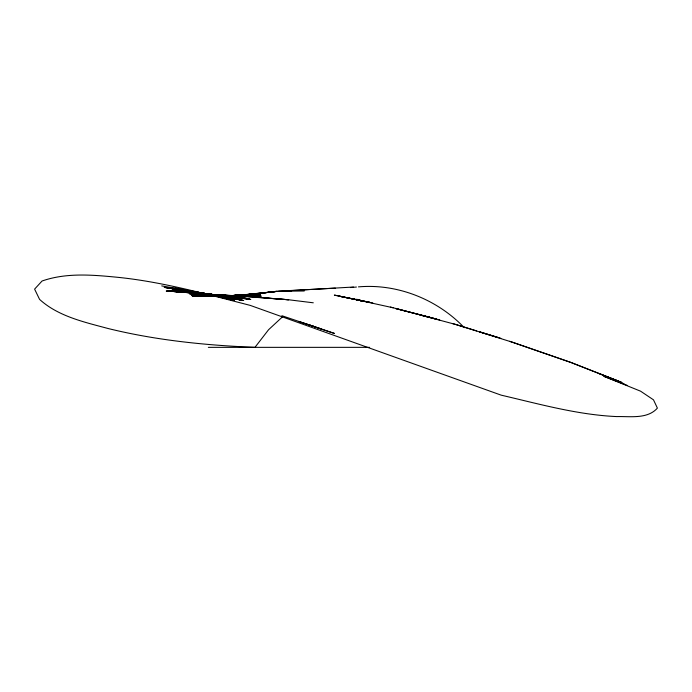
<?xml version="1.0" encoding="UTF-8"?>
<svg xmlns="http://www.w3.org/2000/svg" width="692" height="692" viewBox="0 0 692 692"><rect width="100%" height="100%" fill="white"/><g stroke="black" fill="none" stroke-linecap="round" stroke-linejoin="round"><path stroke-width="1.04" d="M282.647 316.685L268.557 329.747L254.967 347.349C205.498 345.317 156.046 340.334 107.917 328.466C84.199 322.074 58.145 316.348 39.582 299.385L34.6 289.118L42.056 281.013C65.135 272.916 90.133 274.663 114.059 276.956C160.371 281.203 205.325 293.884 250.175 305.371L501.224 395.167C539.327 404.016 577.509 414.845 616.84 416.584C630.274 416.255 647.452 419.3 657.4 408.116L653.482 399.829L640.576 391.179L603.744 376.284L627.047 385.297M242.053 295.164L260.46 293.477L241.681 295.164M277.198 291.245L263.764 292.906L277.198 291.245L304.272 290.995M236.846 295.908L238.974 295.57M242.174 295.06L260.434 293.624L244.76 294.68M236.647 295.83L239.025 295.493M241.136 295.19L260.4 293.763L240.773 295.19M235.981 295.821L239.147 295.389M235.669 295.873L238.731 295.467M229.64 296.531L225.566 297.041L229.753 296.522M234.726 295.891L238.801 295.372L261.1 296.072L239.32 295.406L218.802 295.925M240.842 295.121L260.365 293.91L243.835 294.775M234.986 295.865L239.172 295.346M229.848 296.358L225.67 296.842L229.995 296.34M234.026 295.873L242.39 294.896L260.261 294.195M234.285 295.847L238.584 295.354M240.73 295.103L242.875 294.861M276.203 291.418L245.712 294.576M225.826 296.643L230.107 296.193M233.325 295.847L260.201 294.342M225.756 296.652L229.917 296.219M234.078 295.778L242.39 294.896M262.363 292.993L275.58 291.6L247.009 294.567L260.469 293.183M226.872 296.384L230.185 296.064M241.897 294.939L232.062 295.873L222.469 295.64L229.848 295.847M227.002 296.211L240.799 294.991L259.967 294.619L241.387 294.965L226.881 296.228M350.394 287.543L356.441 287.042M358.456 286.877C397.485 283.443 437.318 299.446 464.271 327.679M221.708 296.496L223.758 296.332M226.838 296.081L240.159 295.008L259.699 294.74M221.743 296.496L223.862 296.323M227.037 296.072L240.799 294.991M227.573 295.96L240.159 295.008M227.244 295.942L240.055 295.069L227.236 295.865M353.482 287.033L278.34 291.332L291.514 291.107M335.317 288.149L289.879 290.545M227.564 295.882L239.942 295.129L226.907 295.839M223.706 295.994L219.442 296.193L223.672 296.003M226.855 295.865L239.579 295.302L226.154 295.839M222.028 296.003L224.096 295.917M222.21 296.003L224.364 295.925M226.518 295.839L239.449 295.354L219.52 296.02L239.32 295.406M241.387 294.965L260.131 294.489M222.132 295.735L238.896 295.432L260.841 296.185L238.351 295.432L222.625 295.648M213.188 295.778L192.48 296.038L213.214 295.743L192.047 295.718L213.214 295.657L191.606 295.389L213.188 295.64M222.521 295.64L238.039 295.467L260.798 296.332L238.351 295.432M222.72 295.657L238.567 295.657L222.712 295.674L197.332 292.768L249.492 298.979L222.746 295.761L230.073 295.847M208.344 347.349L369.64 347.349M222.807 295.683L238.827 295.752L222.815 295.666M222.184 295.596L230.791 295.847M229.623 295.839L222.141 295.614L196.649 292.768L248.843 298.762M214.26 294.801L239.233 295.821L288.676 299.792M239.216 295.882L189.297 293.711L214.771 294.835M215.29 294.878L239.873 296.046L189.677 293.624M240.522 296.211L190.049 293.538L215.8 294.913M190.802 293.365L241.811 296.557M239.25 296.133L244.579 296.531M247.779 296.764L263.79 297.932M264.854 298.01L288.33 299.731L313.294 302.802M263.955 297.802L288.33 299.731M217.444 294.948L191.321 292.742L243.238 297.162L191.399 292.612L166.236 291.055L195.282 292.768L220.471 295.406L168.104 290.874L195.282 292.768L248.186 298.546L195.966 292.768L221.405 295.553M197.921 292.759L171.772 290.311L198.699 292.794L250.781 299.428L199.132 292.759L173.009 290.06L226.509 296.444M200.533 292.924L174.47 290.121L202.073 293.131M176.079 290.216L227.971 296.747L184.375 290.666L234.865 298.287L185.75 290.77L229.13 296.989L178.856 290.337L231.431 297.491L207.15 293.789L181.624 290.484L233.723 298.01M203.344 293.287L177.472 290.268L230.28 297.231M205.879 293.616L180.24 290.406L223.983 295.968M208.413 293.979L182.999 290.571L209.667 294.161M187.125 290.874L237.14 298.84L164.246 287.37L238.783 299.255L166.538 287.595L232.581 297.75L207.15 293.789M193.284 291.739L171.132 288.08L243.722 300.544L217.729 295.648L242.079 300.103L168.839 287.829L240.435 299.671L215.869 295.268M210.93 294.36L236.007 298.563M221.44 296.427L173.424 288.339L195.36 292.05M161.72 285.908L196.701 292.024M225.142 297.24L177.991 288.901L199.504 292.725M174.99 287.95L199.772 292.638M205.688 293.806L232.624 299.03L210.039 294.645M372.78 302.992L356.925 299.826L393.212 307.793M360.964 300.622L334.348 295.095L369.848 302.369L338.976 296.141L363.369 301.158L356.631 299.273L362.374 301.279M218.196 296.73L234.277 300.44L214.65 295.865M439.74 319.963L420.148 314.972L455.768 324.487L512.772 342.341L570.718 362.383L621.485 382.313L624.219 384.155M430.312 317.49L395.478 308.485L436.531 319.116L390.426 307.066M608.848 378.005L615.793 380.116M497.652 337.35L479.582 331.857L500.826 338.327M452.568 323.545L476.71 330.923M313.485 326.269L299.091 321.659L334.513 333.466L281.869 315.708M310.198 325.249L321.287 328.908M359.01 300.12L362.816 301.435M509.701 341.303L570.718 362.383L618.639 381.205M598.545 373.412L621.485 382.313M223.819 296.496L221.7 296.678L223.767 296.505M223.378 296.28L221.276 296.435L223.36 296.288M224.044 296.159L219.771 296.453L224.018 296.176M223.43 296.133L219.303 296.384L223.412 296.141M224.087 296.029L221.985 296.141L224.052 296.046M213.214 295.7L192.264 295.882L213.197 295.735M236.932 295.83L222.902 295.692L236.932 295.83M213.248 295.519L191.381 295.225L213.274 295.553M192.385 292.647L191.399 292.612L218.464 295.095L167.17 290.969L219.468 295.242L192.385 292.647M241.171 296.384L190.43 293.451L241.171 296.384M216.812 294.974L191.027 293.261L242.269 296.695L216.812 294.974M216.968 294.965L191.104 293.131L242.511 296.816L216.968 294.965M217.124 294.956L191.174 293.001L242.762 296.929L217.124 294.956M217.279 294.948L191.251 292.872L243.004 297.041L217.279 294.948M223.3 296.825L175.707 288.616L223.3 296.825M226.985 297.664L180.275 289.195L226.985 297.664M228.827 298.096L182.55 289.507L228.827 298.096"/></g></svg>
